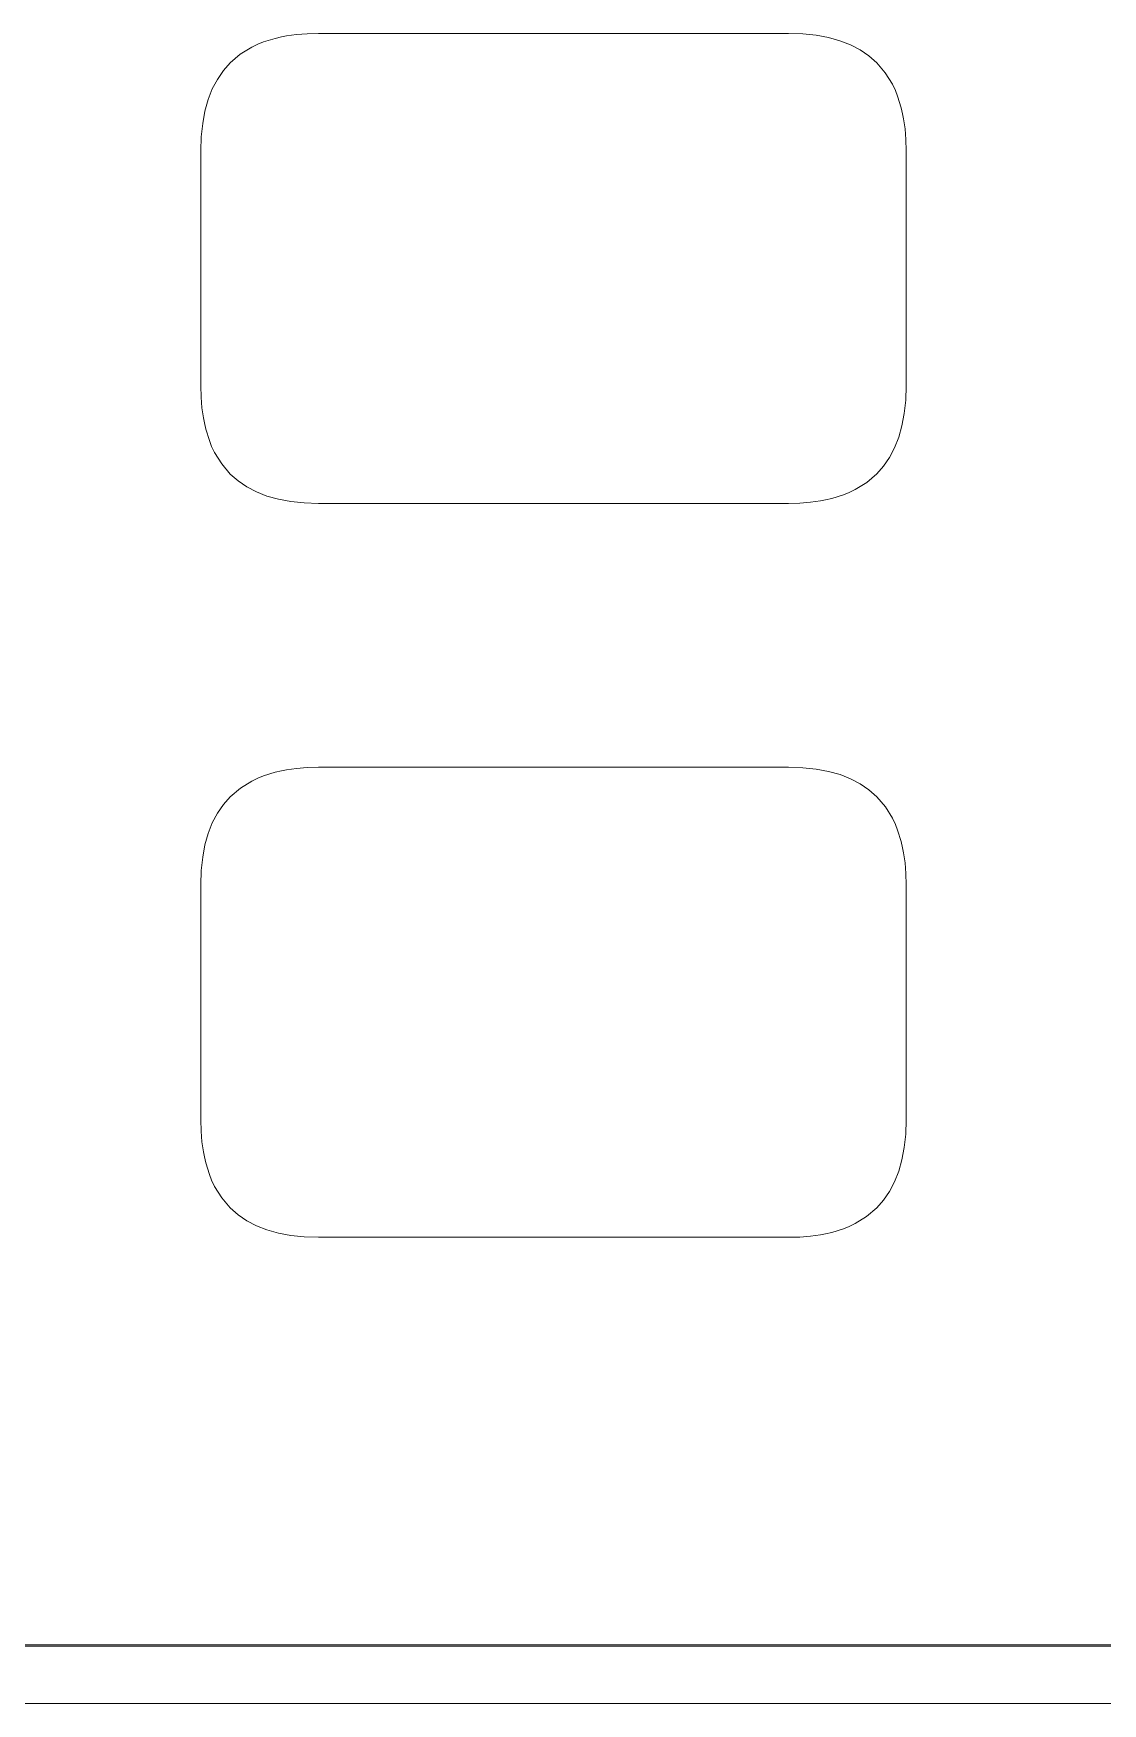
# Model space of a CAD drawing. Header units: millimetres. Extents: x -3630 to 1270, y -52213 to -49192.
# Drawn here: x -1546.14 to -1527.95, y -51440.64 to -51412.22 of the extents above; entities that cross this region are included whole.
import ezdxf

# ---------------------------------------------------------------- set-up
doc = ezdxf.new("R2010")
doc.units = ezdxf.units.MM
doc.linetypes.add('CENTER', pattern=[2, 1.25, -0.25, 0.25, -0.25])
doc.layers.add('1', color=1, linetype='CENTER')

msp = doc.modelspace()

# ---------------------------------------------------------------- linework, layer by layer
at = {"layer": '1', "color": 7, "linetype": 'Continuous', "lineweight": 18}
for p, q in [((-1541.295, -51412.216), (-1533.295, -51412.216)), ((-1543.295, -51418.216), (-1543.295, -51414.216)), ((-1531.295, -51414.216), (-1531.295, -51418.216)), ((-1533.295, -51420.216), (-1541.295, -51420.216)), ((-1541.295, -51424.708), (-1533.295, -51424.708)), ((-1543.295, -51430.708), (-1543.295, -51426.708)), ((-1531.295, -51426.708), (-1531.295, -51430.708)), ((-1533.295, -51432.708), (-1541.295, -51432.708)), ((-1550.265, -51439.645), (-1480.265, -51439.645)), ((-1480.265, -51439.667), (-1550.265, -51439.667)), ((-1551.765, -51440.645), (-1478.765, -51440.645))]:
    msp.add_line(p, q, dxfattribs=at)
for points in [[(-1543.295, -51414.216), (-1543.288, -51413.974), (-1543.264, -51413.747), (-1543.225, -51413.537), (-1543.17, -51413.341), (-1543.1, -51413.162), (-1543.014, -51412.998), (-1542.912, -51412.85), (-1542.795, -51412.717), (-1542.624, -51412.571), (-1542.43, -51412.45), (-1542.324, -51412.4), (-1542.227, -51412.361), (-1542.03, -51412.3), (-1541.926, -51412.275), (-1541.84, -51412.259), (-1541.668, -51412.235), (-1541.487, -51412.221), (-1541.295, -51412.216)], [(-1533.295, -51412.216), (-1533.053, -51412.224), (-1532.827, -51412.247), (-1532.616, -51412.286), (-1532.421, -51412.341), (-1532.241, -51412.411), (-1532.077, -51412.497), (-1531.929, -51412.599), (-1531.796, -51412.716), (-1531.65, -51412.888), (-1531.53, -51413.082), (-1531.479, -51413.187), (-1531.44, -51413.284), (-1531.379, -51413.481), (-1531.355, -51413.586), (-1531.338, -51413.671), (-1531.314, -51413.843), (-1531.3, -51414.024), (-1531.295, -51414.216)], [(-1541.295, -51420.216), (-1541.537, -51420.208), (-1541.764, -51420.185), (-1541.975, -51420.146), (-1542.17, -51420.091), (-1542.349, -51420.021), (-1542.513, -51419.935), (-1542.662, -51419.833), (-1542.794, -51419.716), (-1542.941, -51419.544), (-1543.061, -51419.35), (-1543.112, -51419.245), (-1543.15, -51419.148), (-1543.212, -51418.951), (-1543.236, -51418.846), (-1543.252, -51418.761), (-1543.276, -51418.589), (-1543.291, -51418.408), (-1543.295, -51418.216)], [(-1531.295, -51418.216), (-1531.303, -51418.458), (-1531.327, -51418.685), (-1531.366, -51418.895), (-1531.42, -51419.091), (-1531.491, -51419.27), (-1531.577, -51419.434), (-1531.678, -51419.582), (-1531.796, -51419.715), (-1531.967, -51419.862), (-1532.161, -51419.982), (-1532.266, -51420.032), (-1532.363, -51420.071), (-1532.561, -51420.132), (-1532.665, -51420.157), (-1532.751, -51420.173), (-1532.922, -51420.197), (-1533.104, -51420.211), (-1533.295, -51420.216)], [(-1543.295, -51426.708), (-1543.288, -51426.466), (-1543.264, -51426.239), (-1543.225, -51426.028), (-1543.17, -51425.833), (-1543.1, -51425.653), (-1543.014, -51425.489), (-1542.912, -51425.341), (-1542.795, -51425.209), (-1542.623, -51425.062), (-1542.429, -51424.942), (-1542.324, -51424.892), (-1542.227, -51424.853), (-1542.03, -51424.792), (-1541.926, -51424.767), (-1541.84, -51424.751), (-1541.668, -51424.727), (-1541.487, -51424.713), (-1541.295, -51424.708)], [(-1533.295, -51424.708), (-1533.053, -51424.716), (-1532.826, -51424.739), (-1532.615, -51424.778), (-1532.42, -51424.833), (-1532.24, -51424.904), (-1532.077, -51424.99), (-1531.929, -51425.091), (-1531.796, -51425.208), (-1531.649, -51425.38), (-1531.529, -51425.574), (-1531.479, -51425.68), (-1531.44, -51425.776), (-1531.379, -51425.973), (-1531.355, -51426.078), (-1531.338, -51426.163), (-1531.314, -51426.335), (-1531.3, -51426.516), (-1531.295, -51426.708)], [(-1541.295, -51432.708), (-1541.538, -51432.7), (-1541.764, -51432.677), (-1541.975, -51432.638), (-1542.171, -51432.583), (-1542.35, -51432.513), (-1542.514, -51432.427), (-1542.662, -51432.325), (-1542.794, -51432.208), (-1542.941, -51432.036), (-1543.062, -51431.842), (-1543.112, -51431.737), (-1543.15, -51431.64), (-1543.212, -51431.443), (-1543.236, -51431.338), (-1543.252, -51431.253), (-1543.276, -51431.081), (-1543.291, -51430.9), (-1543.295, -51430.708)], [(-1531.295, -51430.708), (-1531.303, -51430.951), (-1531.327, -51431.177), (-1531.366, -51431.388), (-1531.42, -51431.583), (-1531.491, -51431.763), (-1531.577, -51431.927), (-1531.678, -51432.075), (-1531.796, -51432.207), (-1531.968, -51432.354), (-1532.162, -51432.474), (-1532.267, -51432.525), (-1532.364, -51432.563), (-1532.561, -51432.624), (-1532.665, -51432.649), (-1532.751, -51432.665), (-1532.922, -51432.689), (-1533.104, -51432.703), (-1533.295, -51432.708)]]:
    msp.add_lwpolyline(points, dxfattribs=at)

doc.saveas('drawing.dxf')
